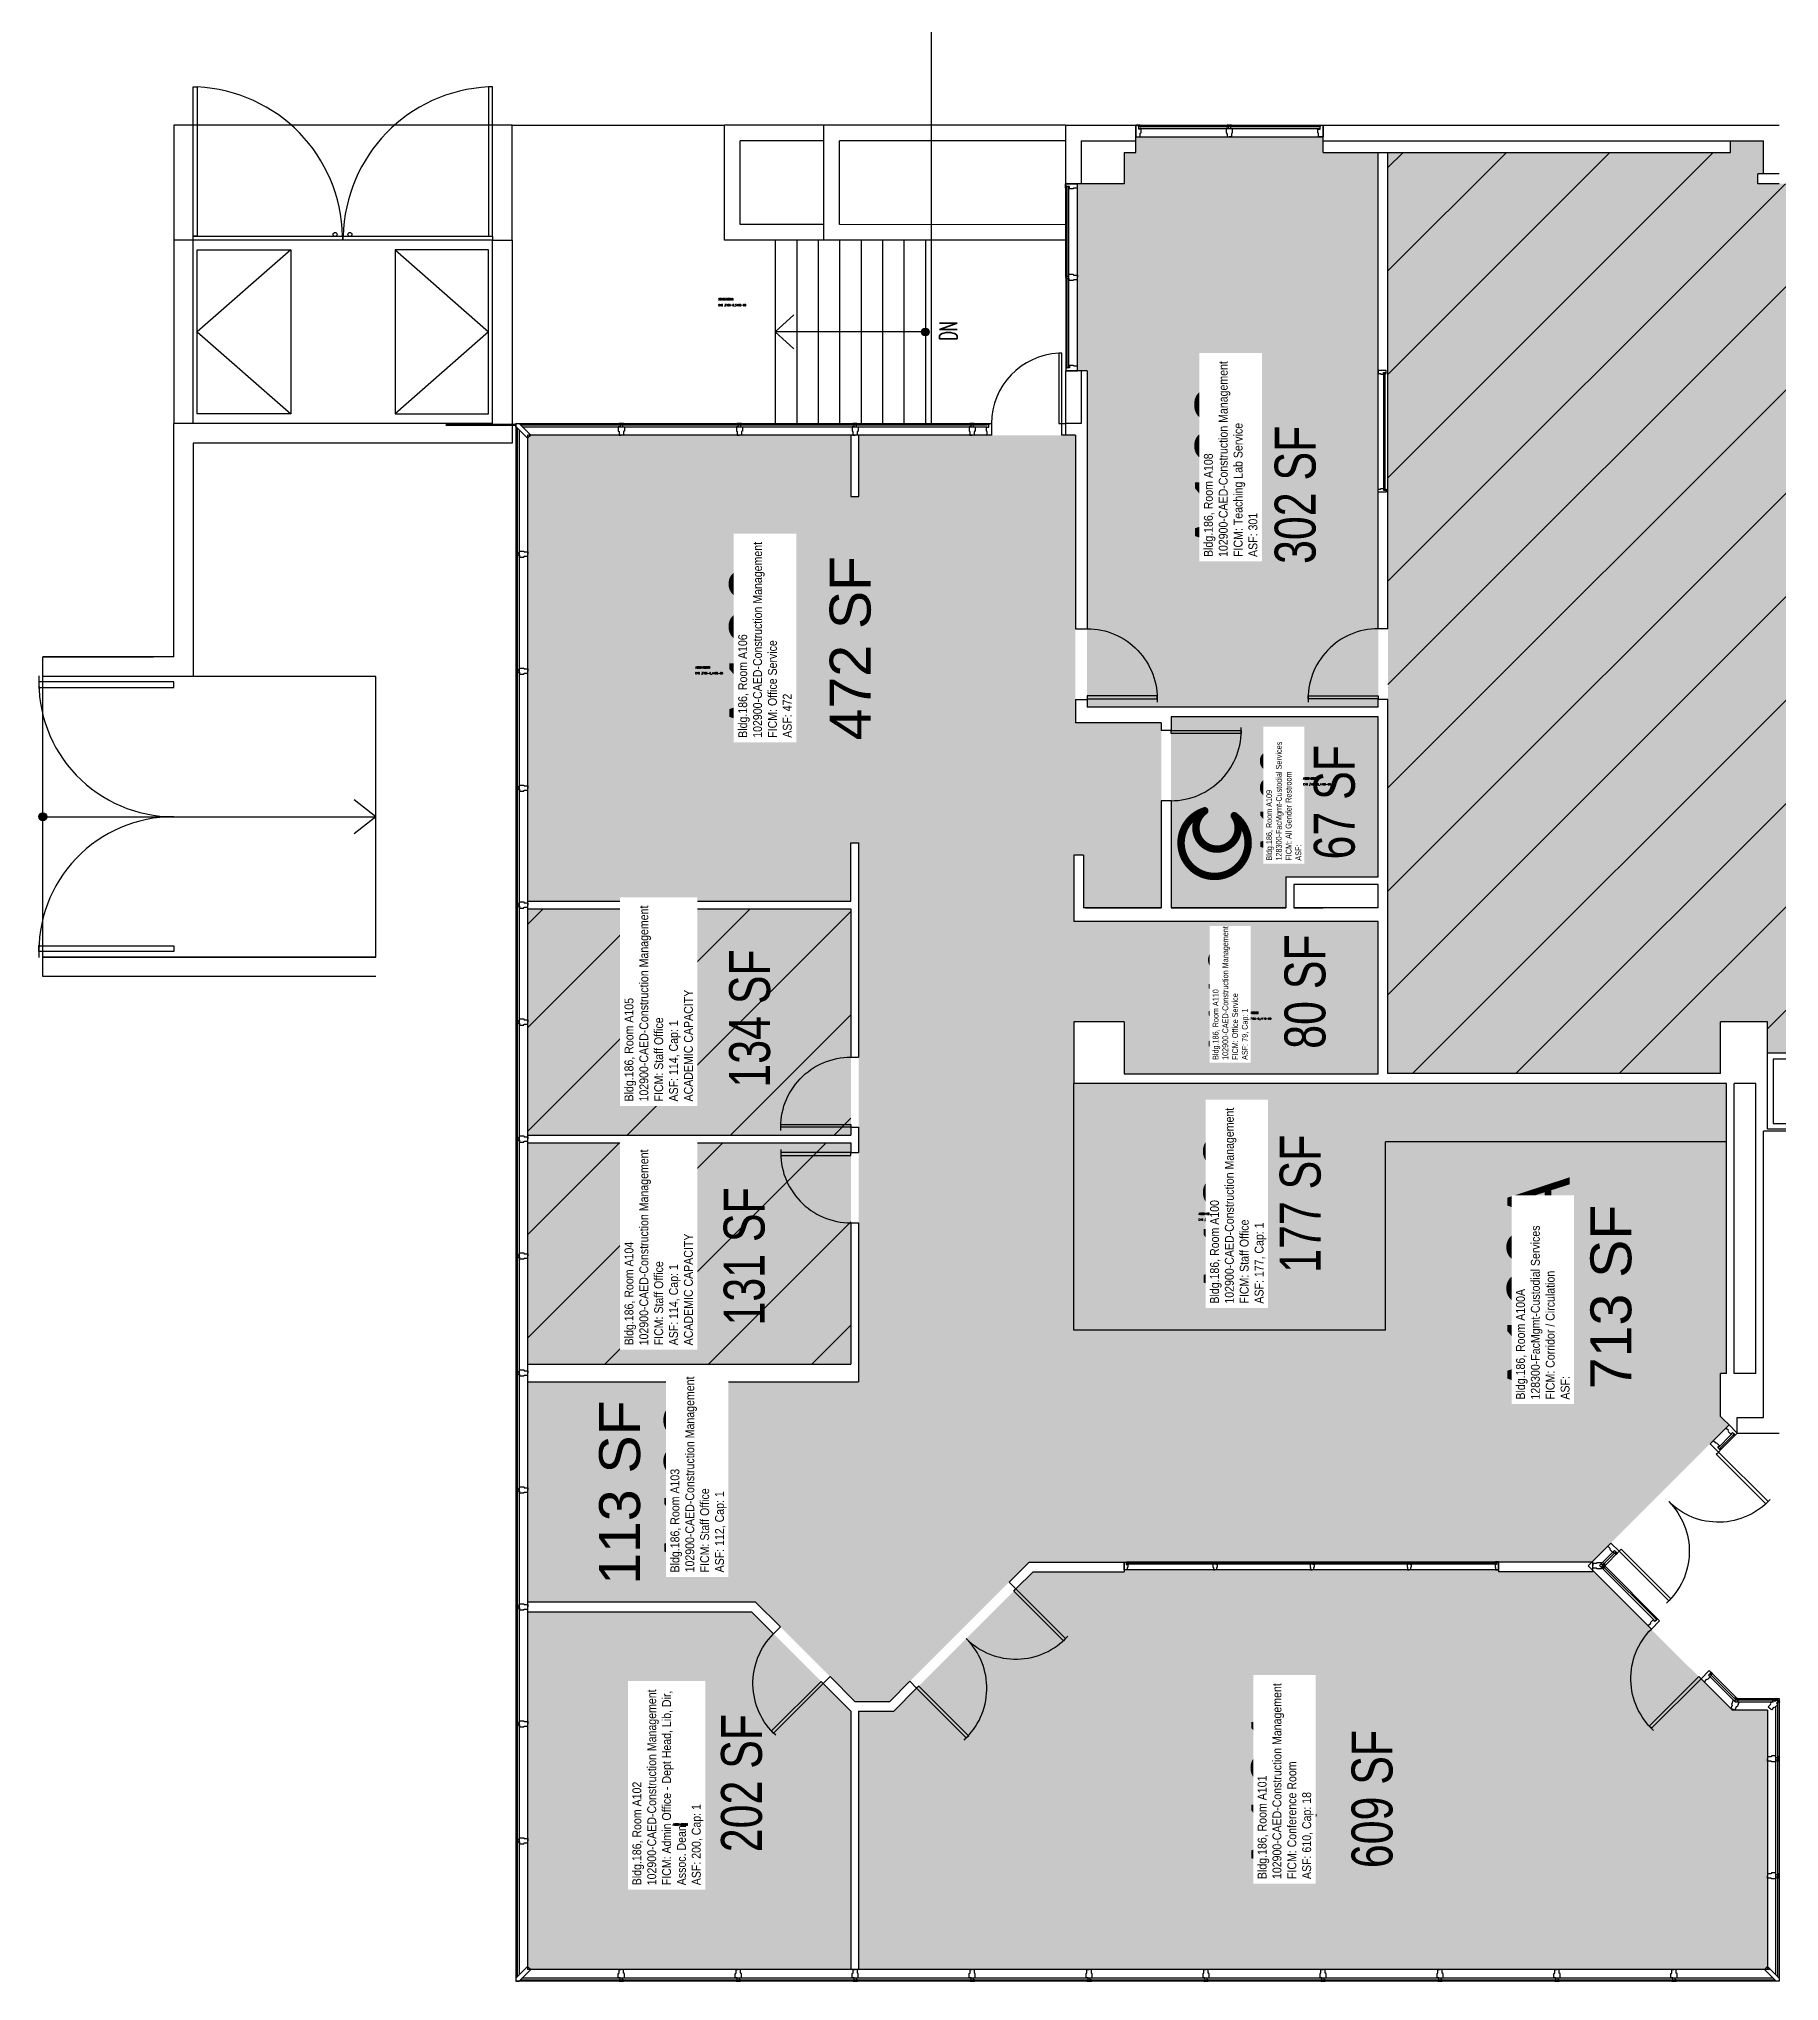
# Model space of a CAD drawing. Header units: inches. Extents: x -16 to 4862, y -243 to 5624.
# Drawn here: x 1022 to 1915, y 731 to 1727 of the extents above; entities that cross this region are included whole.
import ezdxf
from ezdxf.enums import TextEntityAlignment as Align

# ---------------------------------------------------------------- set-up
doc = ezdxf.new("R2010")
doc.units = ezdxf.units.IN
doc.header["$LTSCALE"] = 10
doc.header["$MEASUREMENT"] = 0
doc.layers.get('0').update_dxf_attribs({"linetype": 'CONTINUOUS'})
for name, color, linetype in [('A-DOOR', 2, 'CONTINUOUS'), ('A-FLOR', 3, 'CONTINUOUS'), ('A-GLAZ', 1, 'CONTINUOUS'), ('A-GLAZ-SILL', 2, 'CONTINUOUS'), ('A-IDEN-CNUM', 7, 'CONTINUOUS'), ('A-IDEN-ICON', 4, 'CONTINUOUS'), ('A-IDEN-RNUM', 7, 'CONTINUOUS'), ('A-IDEN-SNUM', 4, 'CONTINUOUS'), ('A-IDEN-VNUM', 4, 'CONTINUOUS'), ('A-WALL', 5, 'CONTINUOUS'), ('AREA-TEXT', 3, 'CONTINUOUS'), ('Rooms-Capacity', 4, 'CONTINUOUS'), ('Rooms-Category-Color', 7, 'CONTINUOUS'), ('Rooms-College-Color', 7, 'CONTINUOUS'), ('Rooms-Department-Color', 7, 'CONTINUOUS'), ('Rooms-Division-Color', 7, 'CONTINUOUS'), ('Rooms-Information', 7, 'CONTINUOUS')]:
    doc.layers.add(name, color=color, linetype=linetype)
doc.styles.add('AREA', font='arial.ttf', dxfattribs={"height": 21})
doc.styles.add('ROOMSNUMBER', font='TXT.SHX', dxfattribs={"height": 1})
doc.styles.add('ROOMVNUMBER', font='arial.ttf', dxfattribs={"width": 0.85, "height": 30})
doc.styles.add('SIMPLEX', font='simplex.shx', dxfattribs={"width": 0.6})

# ---------------------------------------------------------------- blocks, each defined once
blk = doc.blocks.new('30DRLH')
for p, q in [((0, 0), (36, 0)), ((0, -1.5), (0, 0)), ((36, 0), (36, -1.5)), ((36, -1.5), (0, -1.5))]:
    blk.add_line(p, q)
blk.add_arc((0, 0), 36, 270, 2.56698)
blk = doc.blocks.new('mullion')
for p, q in [((1313.96, 1526.44), (1313.96, 1524.19)), ((1314.4, 1528.12), (1314.4, 1527.44)), ((1316.65, 1528.12), (1314.4, 1528.12)), ((1316.65, 1527.44), (1314.4, 1527.44)), ((1314.94, 1527.44), (1314.94, 1526.44)), ((1316.11, 1527.44), (1316.11, 1526.44)), ((1316.65, 1528.12), (1316.65, 1527.44)), ((1317.09, 1526.44), (1317.09, 1524.19))]:
    blk.add_line(p, q)
for points in [[(1315.52, 1528.12), (1314.4, 1528.12), (1314.4, 1527.44), (1314.94, 1527.44), (1314.94, 1526.44), (1313.96, 1526.44)], [(1315.52, 1528.12), (1316.65, 1528.12), (1316.65, 1527.44), (1316.11, 1527.44), (1316.11, 1526.44), (1317.09, 1526.44)], [(1313.96, 1524.19), (1314.19, 1524.19), (1314.19, 1523.96), (1314.4, 1523.96), (1314.4, 1522.12), (1315.52, 1522.12)], [(1317.09, 1524.19), (1316.86, 1524.19), (1316.86, 1523.96), (1316.65, 1523.96), (1316.65, 1522.12), (1315.52, 1522.12)]]:
    blk.add_lwpolyline(points)
blk = doc.blocks.new('mullion end')
blk.add_lwpolyline([(1274.96, 1526.32), (1274.96, 1526.19), (1274.1, 1526.19), (1274.1, 1526.81), (1274.1, 1527.44), (1273.98, 1527.44), (1273.98, 1527.62), (1274.45, 1527.62), (1274.37, 1527.44), (1275, 1527.44), (1274.9, 1527.63), (1274.9, 1528.12), (1272.65, 1528.12), (1272.66, 1522.12), (1274.91, 1522.12), (1274.91, 1523.97), (1275.1, 1523.97), (1275.1, 1524.19), (1275.35, 1524.19), (1275.35, 1526.32), (1275.38, 1526.44), (1274.93, 1526.44)], close=True)
blk = doc.blocks.new('P30DR')
for p, q in [((0, 72), (36, 72)), ((0, 70.5), (0, 72)), ((36, 70.5), (0, 70.5)), ((36, 72), (36, 70.25)), ((36, 1.5), (0, 1.5)), ((0, 1.5), (0, 0)), ((0, 0), (36, 0)), ((36, 0), (36, 1.75))]:
    blk.add_line(p, q)
for centre, start, end in [((0, 72), 270, 2.56698), ((0, 0), 357.43302, 90)]:
    blk.add_arc(centre, 36, start, end)
blk = doc.blocks.new('30DRRH')
for p, q in [((36, 1.5), (0, 1.5)), ((0, 1.5), (0, 0)), ((0, 0), (36, 0)), ((36, 0), (36, 1.5))]:
    blk.add_line(p, q)
blk.add_arc((0, 0), 36, 357.43302, 90)
blk = doc.blocks.new('CPBATH')
at = {"color": 0, "linetype": 'ByBlock', "const_width": 0.0127}
for points in [[(0.0571, 0.0168, 0.861492), (-0.0551, 0, 1)], [(0.0571, 0.0168, 0.729002), (-0.0084, -0.0042, 1)], [(-0.0551, 0, 0.726902), (0.0487, -0.0337, 1)], [(-0.0084, -0.0042, 0.609468), (0.0487, -0.0337, 1)]]:
    blk.add_lwpolyline(points, format="xyb", dxfattribs=at)
at = {"color": 0, "linetype": 'ByBlock', "const_width": 0.00637}
for points in [[(0.0544, 0.0152, 1), (0.0599, 0.0184, 1)], [(0.0459, -0.0353, 1), (0.0515, -0.0321, 1)]]:
    blk.add_lwpolyline(points, format="xyb", close=True, dxfattribs=at)

msp = doc.modelspace()

# ---------------------------------------------------------------- hatches: boundary and pattern name
at = {"layer": 'A-FLOR'}
h = msp.add_hatch(color=256, dxfattribs=at)
edge = h.paths.add_edge_path()
edge.add_arc((1476.6, 1576.6), 2, 0, 360)
h = msp.add_hatch(color=256, dxfattribs=at)
edge = h.paths.add_edge_path()
edge.add_arc((1476.61, 1576.6), 2, 0, 360)
at = {"layer": 'A-WALL'}
h = msp.add_hatch(color=256, dxfattribs=at)
edge = h.paths.add_edge_path()
edge.add_arc((1023.89, 1327.91), 2, 0, 360)
at = {"layer": 'Rooms-Capacity'}
h = msp.add_hatch(dxfattribs=at)
h.set_pattern_fill('ANSI31', color=256, scale=300, style=0)
h.paths.add_polyline_path([(1713.93, 1668.62), (1889.6, 1668.62), (1889.6, 1674.62), (1906.62, 1674.62), (1906.62, 1657.62), (1903.6, 1657.62), (1903.6, 1652.65), (2123.62, 1652.62), (2123.62, 1671.62), (2294.47, 1671.62), (2294.47, 1674.62), (2311.62, 1674.62), (2311.62, 1657.63), (2308.62, 1657.63), (2308.62, 1577.62), (2289.63, 1577.62), (2289.63, 1520.76), (2288.61, 1520.76), (2288.61, 1420.75), (2289.61, 1420.75), (2289.63, 1374.62), (2277.62, 1374.62), (2277.62, 1290.62), (2305.62, 1290.62), (2305.62, 1222.63), (2289.6, 1222.63), (2289.6, 1206.63), (1908.6, 1206.63), (1908.6, 1222.63), (1884.6, 1222.63), (1884.6, 1196.13), (1713.93, 1196.13)])
h = msp.add_hatch(dxfattribs=at)
h.set_pattern_fill('ANSI31', color=256, scale=300, style=0)
h.paths.add_polyline_path([(1272.59, 1280.6), (1272.59, 1164.6), (1438.4, 1164.6), (1438.4, 1280.6)])
h = msp.add_hatch(dxfattribs=at)
h.set_pattern_fill('ANSI31', color=256, scale=300, style=0)
h.paths.add_polyline_path([(1272.59, 1160.6), (1438.4, 1160.6), (1438.4, 1047.1), (1272.59, 1047.1)])
at = {"layer": 'Rooms-Category-Color', "true_color": 0xe3f498}
for points in [[(1554.54, 1652.63), (1578.6, 1652.63), (1578.6, 1668.62), (1584.61, 1668.62), (1584.61, 1676.62), (1680.62, 1676.6), (1680.62, 1668.62), (1708.93, 1668.62), (1708.93, 1384.12), (1559.59, 1384.12), (1559.59, 1556.63), (1554.62, 1556.63)], [(1713.93, 1668.62), (1889.6, 1668.62), (1889.6, 1674.62), (1906.62, 1674.62), (1906.62, 1657.62), (1903.6, 1657.62), (1903.6, 1652.65), (2123.62, 1652.62), (2123.62, 1671.62), (2294.47, 1671.62), (2294.47, 1674.62), (2311.62, 1674.62), (2311.62, 1657.63), (2308.62, 1657.63), (2308.62, 1577.62), (2289.63, 1577.62), (2289.63, 1520.76), (2288.61, 1520.76), (2288.61, 1420.75), (2289.61, 1420.75), (2289.63, 1374.62), (2277.62, 1374.62), (2277.62, 1290.62), (2305.62, 1290.62), (2305.62, 1222.63), (2289.6, 1222.63), (2289.6, 1206.63), (1908.6, 1206.63), (1908.6, 1222.63), (1884.6, 1222.63), (1884.6, 1196.13), (1713.93, 1196.13)]]:
    msp.add_hatch(color=61, dxfattribs=at).paths.add_polyline_path(points)
at = {"layer": 'Rooms-Category-Color', "true_color": 0xfa9ba3}
for points in [[(1552.71, 1308.12), (1557.71, 1308.12), (1557.71, 1281.12), (1597.65, 1281.12), (1597.65, 1376.12), (1553.59, 1376.12), (1553.59, 1523.62), (1442.41, 1523.62), (1442.41, 1492.12), (1438.4, 1492.12), (1438.4, 1523.62), (1272.59, 1523.62), (1272.59, 1284.6), (1438.4, 1284.6), (1438.4, 1314.6), (1442.4, 1314.6)], [(1272.59, 1280.6), (1272.59, 1164.6), (1438.4, 1164.6), (1438.4, 1280.6)], [(1552.71, 1274.12), (1552.71, 1222.63), (1578.65, 1222.63), (1578.65, 1196.12), (1708.93, 1196.12), (1708.93, 1274.12)], [(1552.71, 1191.13), (1552.71, 1064.6), (1712.71, 1064.6), (1712.71, 1161.13), (1887.55, 1161.13), (1887.55, 1191.13)], [(1272.59, 1160.6), (1438.4, 1160.6), (1438.4, 1047.1), (1272.59, 1047.1)], [(1442.4, 1038.1), (1272.59, 1038.1), (1272.59, 925.1), (1389.5, 925.1)], [(1442.4, 869.13), (1460.4, 869.13), (1531.89, 940.62), (1578.64, 940.61), (1578.64, 941.62), (1770.64, 941.61), (1770.64, 940.68), (1819.09, 940.68), (1890.65, 869.64), (1908.6, 869.64), (1908.6, 736.62), (1442.4, 736.62)], [(1272.59, 920.1), (1387.43, 920.1), (1438.4, 869.13), (1438.4, 736.62), (1272.59, 736.62)]]:
    msp.add_hatch(color=241, dxfattribs=at).paths.add_polyline_path(points)
at = {"layer": 'Rooms-Category-Color', "true_color": 0xadadad}
for points in [[(1602.65, 1379.12), (1708.93, 1379.12), (1708.93, 1297.12), (1661.62, 1297.12), (1661.62, 1281.12), (1602.65, 1281.12)], [(1552.71, 1064.6), (1552.71, 1308.12), (1442.4, 1314.6), (1442.4, 1038.1), (1389.5, 925.1), (1440.47, 874.13), (1458.34, 874.13), (1529.82, 945.62), (1818.62, 945.68), (1888.88, 1015.97), (1884.6, 1020.25), (1884.6, 1042.38), (1887.61, 1042.38), (1887.61, 1161.13), (1712.71, 1161.13), (1712.71, 1064.6)]]:
    msp.add_hatch(color=253, dxfattribs=at).paths.add_polyline_path(points)
at = {"layer": 'Rooms-College-Color', "true_color": 0xadadad}
for points in [[(1554.54, 1652.63), (1578.6, 1652.63), (1578.6, 1668.62), (1584.61, 1668.62), (1584.61, 1676.62), (1680.62, 1676.6), (1680.62, 1668.62), (1708.93, 1668.62), (1708.93, 1384.12), (1559.59, 1384.12), (1559.59, 1556.63), (1554.62, 1556.63)], [(1602.65, 1379.12), (1708.93, 1379.12), (1708.93, 1297.12), (1661.62, 1297.12), (1661.62, 1281.12), (1602.65, 1281.12)], [(1552.71, 1064.6), (1552.71, 1308.12), (1442.4, 1314.6), (1442.4, 1038.1), (1389.5, 925.1), (1440.47, 874.13), (1458.34, 874.13), (1529.82, 945.62), (1818.62, 945.68), (1888.88, 1015.97), (1884.6, 1020.25), (1884.6, 1042.38), (1887.61, 1042.38), (1887.61, 1161.13), (1712.71, 1161.13), (1712.71, 1064.6)]]:
    msp.add_hatch(color=253, dxfattribs=at).paths.add_polyline_path(points)
at = {"layer": 'Rooms-College-Color', "true_color": 0xe3f498}
for points in [[(1713.93, 1668.62), (1889.6, 1668.62), (1889.6, 1674.62), (1906.62, 1674.62), (1906.62, 1657.62), (1903.6, 1657.62), (1903.6, 1652.65), (2123.62, 1652.62), (2123.62, 1671.62), (2294.47, 1671.62), (2294.47, 1674.62), (2311.62, 1674.62), (2311.62, 1657.63), (2308.62, 1657.63), (2308.62, 1577.62), (2289.63, 1577.62), (2289.63, 1520.76), (2288.61, 1520.76), (2288.61, 1420.75), (2289.61, 1420.75), (2289.63, 1374.62), (2277.62, 1374.62), (2277.62, 1290.62), (2305.62, 1290.62), (2305.62, 1222.63), (2289.6, 1222.63), (2289.6, 1206.63), (1908.6, 1206.63), (1908.6, 1222.63), (1884.6, 1222.63), (1884.6, 1196.13), (1713.93, 1196.13)], [(1552.71, 1308.12), (1557.71, 1308.12), (1557.71, 1281.12), (1597.65, 1281.12), (1597.65, 1376.12), (1553.59, 1376.12), (1553.59, 1523.62), (1442.41, 1523.62), (1442.41, 1492.12), (1438.4, 1492.12), (1438.4, 1523.62), (1272.59, 1523.62), (1272.59, 1284.6), (1438.4, 1284.6), (1438.4, 1314.6), (1442.4, 1314.6)], [(1272.59, 1280.6), (1272.59, 1164.6), (1438.4, 1164.6), (1438.4, 1280.6)], [(1552.71, 1274.12), (1552.71, 1222.63), (1578.65, 1222.63), (1578.65, 1196.12), (1708.93, 1196.12), (1708.93, 1274.12)], [(1552.71, 1191.13), (1552.71, 1064.6), (1712.71, 1064.6), (1712.71, 1161.13), (1887.55, 1161.13), (1887.55, 1191.13)], [(1272.59, 1160.6), (1438.4, 1160.6), (1438.4, 1047.1), (1272.59, 1047.1)], [(1442.4, 1038.1), (1272.59, 1038.1), (1272.59, 925.1), (1389.5, 925.1)], [(1442.4, 869.13), (1460.4, 869.13), (1531.89, 940.62), (1578.64, 940.61), (1578.64, 941.62), (1770.64, 941.61), (1770.64, 940.68), (1819.09, 940.68), (1890.65, 869.64), (1908.6, 869.64), (1908.6, 736.62), (1442.4, 736.62)], [(1272.59, 920.1), (1387.43, 920.1), (1438.4, 869.13), (1438.4, 736.62), (1272.59, 736.62)]]:
    msp.add_hatch(color=61, dxfattribs=at).paths.add_polyline_path(points)
at = {"layer": 'Rooms-Department-Color', "true_color": 0xe3f498}
for points in [[(1554.54, 1652.63), (1578.6, 1652.63), (1578.6, 1668.62), (1584.61, 1668.62), (1584.61, 1676.62), (1680.62, 1676.6), (1680.62, 1668.62), (1708.93, 1668.62), (1708.93, 1384.12), (1559.59, 1384.12), (1559.59, 1556.63), (1554.62, 1556.63)], [(1713.93, 1668.62), (1889.6, 1668.62), (1889.6, 1674.62), (1906.62, 1674.62), (1906.62, 1657.62), (1903.6, 1657.62), (1903.6, 1652.65), (2123.62, 1652.62), (2123.62, 1671.62), (2294.47, 1671.62), (2294.47, 1674.62), (2311.62, 1674.62), (2311.62, 1657.63), (2308.62, 1657.63), (2308.62, 1577.62), (2289.63, 1577.62), (2289.63, 1520.76), (2288.61, 1520.76), (2288.61, 1420.75), (2289.61, 1420.75), (2289.63, 1374.62), (2277.62, 1374.62), (2277.62, 1290.62), (2305.62, 1290.62), (2305.62, 1222.63), (2289.6, 1222.63), (2289.6, 1206.63), (1908.6, 1206.63), (1908.6, 1222.63), (1884.6, 1222.63), (1884.6, 1196.13), (1713.93, 1196.13)], [(1552.71, 1308.12), (1557.71, 1308.12), (1557.71, 1281.12), (1597.65, 1281.12), (1597.65, 1376.12), (1553.59, 1376.12), (1553.59, 1523.62), (1442.41, 1523.62), (1442.41, 1492.12), (1438.4, 1492.12), (1438.4, 1523.62), (1272.59, 1523.62), (1272.59, 1284.6), (1438.4, 1284.6), (1438.4, 1314.6), (1442.4, 1314.6)], [(1272.59, 1280.6), (1272.59, 1164.6), (1438.4, 1164.6), (1438.4, 1280.6)], [(1552.71, 1274.12), (1552.71, 1222.63), (1578.65, 1222.63), (1578.65, 1196.12), (1708.93, 1196.12), (1708.93, 1274.12)], [(1552.71, 1191.13), (1552.71, 1064.6), (1712.71, 1064.6), (1712.71, 1161.13), (1887.55, 1161.13), (1887.55, 1191.13)], [(1272.59, 1160.6), (1438.4, 1160.6), (1438.4, 1047.1), (1272.59, 1047.1)], [(1442.4, 1038.1), (1272.59, 1038.1), (1272.59, 925.1), (1389.5, 925.1)], [(1442.4, 869.13), (1460.4, 869.13), (1531.89, 940.62), (1578.64, 940.61), (1578.64, 941.62), (1770.64, 941.61), (1770.64, 940.68), (1819.09, 940.68), (1890.65, 869.64), (1908.6, 869.64), (1908.6, 736.62), (1442.4, 736.62)], [(1272.59, 920.1), (1387.43, 920.1), (1438.4, 869.13), (1438.4, 736.62), (1272.59, 736.62)]]:
    msp.add_hatch(color=61, dxfattribs=at).paths.add_polyline_path(points)
at = {"layer": 'Rooms-Department-Color', "true_color": 0xacacac}
for points in [[(1602.65, 1379.12), (1708.93, 1379.12), (1708.93, 1297.12), (1661.62, 1297.12), (1661.62, 1281.12), (1602.65, 1281.12)], [(1552.71, 1064.6), (1552.71, 1308.12), (1442.4, 1314.6), (1442.4, 1038.1), (1389.5, 925.1), (1440.47, 874.13), (1458.34, 874.13), (1529.82, 945.62), (1818.62, 945.68), (1888.88, 1015.97), (1884.6, 1020.25), (1884.6, 1042.38), (1887.61, 1042.38), (1887.61, 1161.13), (1712.71, 1161.13), (1712.71, 1064.6)]]:
    msp.add_hatch(color=253, dxfattribs=at).paths.add_polyline_path(points)
at = {"layer": 'Rooms-Division-Color', "true_color": 0xe3f498}
for points in [[(1554.54, 1652.63), (1578.6, 1652.63), (1578.6, 1668.62), (1584.61, 1668.62), (1584.61, 1676.62), (1680.62, 1676.6), (1680.62, 1668.62), (1708.93, 1668.62), (1708.93, 1384.12), (1559.59, 1384.12), (1559.59, 1556.63), (1554.62, 1556.63)], [(1713.93, 1668.62), (1889.6, 1668.62), (1889.6, 1674.62), (1906.62, 1674.62), (1906.62, 1657.62), (1903.6, 1657.62), (1903.6, 1652.65), (2123.62, 1652.62), (2123.62, 1671.62), (2294.47, 1671.62), (2294.47, 1674.62), (2311.62, 1674.62), (2311.62, 1657.63), (2308.62, 1657.63), (2308.62, 1577.62), (2289.63, 1577.62), (2289.63, 1520.76), (2288.61, 1520.76), (2288.61, 1420.75), (2289.61, 1420.75), (2289.63, 1374.62), (2277.62, 1374.62), (2277.62, 1290.62), (2305.62, 1290.62), (2305.62, 1222.63), (2289.6, 1222.63), (2289.6, 1206.63), (1908.6, 1206.63), (1908.6, 1222.63), (1884.6, 1222.63), (1884.6, 1196.13), (1713.93, 1196.13)], [(1552.71, 1308.12), (1557.71, 1308.12), (1557.71, 1281.12), (1597.65, 1281.12), (1597.65, 1376.12), (1553.59, 1376.12), (1553.59, 1523.62), (1442.41, 1523.62), (1442.41, 1492.12), (1438.4, 1492.12), (1438.4, 1523.62), (1272.59, 1523.62), (1272.59, 1284.6), (1438.4, 1284.6), (1438.4, 1314.6), (1442.4, 1314.6)], [(1272.59, 1280.6), (1272.59, 1164.6), (1438.4, 1164.6), (1438.4, 1280.6)], [(1552.71, 1274.12), (1552.71, 1222.63), (1578.65, 1222.63), (1578.65, 1196.12), (1708.93, 1196.12), (1708.93, 1274.12)], [(1552.71, 1191.13), (1552.71, 1064.6), (1712.71, 1064.6), (1712.71, 1161.13), (1887.55, 1161.13), (1887.55, 1191.13)], [(1272.59, 1160.6), (1438.4, 1160.6), (1438.4, 1047.1), (1272.59, 1047.1)], [(1442.4, 1038.1), (1272.59, 1038.1), (1272.59, 925.1), (1389.5, 925.1)], [(1442.4, 869.13), (1460.4, 869.13), (1531.89, 940.62), (1578.64, 940.61), (1578.64, 941.62), (1770.64, 941.61), (1770.64, 940.68), (1819.09, 940.68), (1890.65, 869.64), (1908.6, 869.64), (1908.6, 736.62), (1442.4, 736.62)], [(1272.59, 920.1), (1387.43, 920.1), (1438.4, 869.13), (1438.4, 736.62), (1272.59, 736.62)]]:
    msp.add_hatch(color=61, dxfattribs=at).paths.add_polyline_path(points)
at = {"layer": 'Rooms-Division-Color', "true_color": 0xadadad}
for points in [[(1602.65, 1379.12), (1708.93, 1379.12), (1708.93, 1297.12), (1661.62, 1297.12), (1661.62, 1281.12), (1602.65, 1281.12)], [(1552.71, 1064.6), (1552.71, 1308.12), (1442.4, 1314.6), (1442.4, 1038.1), (1389.5, 925.1), (1440.47, 874.13), (1458.34, 874.13), (1529.82, 945.62), (1818.62, 945.68), (1888.88, 1015.97), (1884.6, 1020.25), (1884.6, 1042.38), (1887.61, 1042.38), (1887.61, 1161.13), (1712.71, 1161.13), (1712.71, 1064.6)]]:
    msp.add_hatch(color=253, dxfattribs=at).paths.add_polyline_path(points)

# ---------------------------------------------------------------- linework, layer by layer
at = {"layer": 'A-DOOR'}
for p, q in [((1546.59, 1565.62), (1545.09, 1565.62)), ((1545.09, 1565.62), (1545.09, 1529.62)), ((1546.59, 1529.62), (1546.59, 1565.62)), ((1545.09, 1529.62), (1546.59, 1529.62)), ((1091.03, 1397.09), (1021.85, 1397.09)), ((1021.85, 1397.09), (1021.85, 1393.73)), ((1091.03, 1394.21), (1091.03, 1397.09)), ((1021.85, 1394.21), (1091.03, 1394.21)), ((1021.85, 1258.74), (1021.85, 1262.1)), ((1021.85, 1261.62), (1091.03, 1261.62)), ((1091.03, 1258.74), (1021.85, 1258.74)), ((1091.03, 1261.62), (1091.03, 1258.74))]:
    msp.add_line(p, q, dxfattribs=at)
for points in [[(1101.09, 1625.64), (1101.09, 1702.24), (1103.09, 1702.24), (1103.09, 1625.64)], [(1254.59, 1625.64), (1254.59, 1702.24), (1252.59, 1702.24), (1252.59, 1625.64)], [(1177.63, 1625.64), (1177.63, 1623.64), (1101.09, 1623.64), (1101.09, 1625.64)], [(1254.59, 1625.64), (1254.59, 1623.64), (1178.04, 1623.64), (1178.04, 1625.64)]]:
    msp.add_lwpolyline(points, close=True, dxfattribs=at)
for centre in [(1173.82, 1626.63), (1181.44, 1626.63)]:
    msp.add_circle(centre, 0.999, dxfattribs=at)
for centre, radius, start, end in [((1099.55, 1624.23), 78.09, 1.03332, 87.40743), ((1256.12, 1624.23), 78.09, 92.59257, 178.96668), ((1546.64, 1529.6), 36.06, 92.47534, 179.96241), ((1091.03, 1397.09), 69.18, 177.43302, 270), ((1091.03, 1258.74), 69.18, 90, 182.56698)]:
    msp.add_arc(centre, radius, start, end, dxfattribs=at)
at = {"layer": 'A-FLOR'}
for p, q in [((1479.6, 1751.63), (1479.6, 1529.62)), ((1264.59, 1682.65), (1373.61, 1682.65)), ((1399.61, 1623.6), (1399.61, 1529.6)), ((1410.61, 1623.6), (1410.61, 1529.6)), ((1421.61, 1623.6), (1421.61, 1529.6)), ((1432.61, 1623.6), (1432.61, 1529.6)), ((1443.61, 1623.6), (1443.61, 1529.6)), ((1454.61, 1623.6), (1454.61, 1529.6)), ((1465.61, 1623.61), (1465.61, 1529.6)), ((1476.61, 1623.61), (1476.61, 1529.6)), ((1399.61, 1576.6), (1409.11, 1585.3)), ((1476.61, 1576.6), (1399.61, 1576.6)), ((1399.61, 1576.6), (1409.11, 1567.9)), ((1887.55, 1161.13), (1712.71, 1161.13)), ((1712.71, 1064.6), (1712.71, 1161.13))]:
    msp.add_line(p, q, dxfattribs=at)
for points in [[(1264.59, 1623.64), (1264.59, 1682.65), (1091.09, 1682.65), (1091.09, 1623.64)], [(1151.1, 1618.63), (1103.1, 1576.63), (1151.1, 1534.63)], [(1204.59, 1618.63), (1252.59, 1576.63), (1204.59, 1534.63)], [(1712.71, 1064.6), (1552.71, 1064.6), (1552.71, 1191.13)]]:
    msp.add_lwpolyline(points, dxfattribs=at)
for points in [[(1103.1, 1534.63), (1103.1, 1618.63), (1151.1, 1618.63), (1151.1, 1534.63)], [(1252.59, 1534.63), (1252.59, 1618.63), (1204.59, 1618.63), (1204.59, 1534.63)]]:
    msp.add_lwpolyline(points, close=True, dxfattribs=at)
for centre in [(1476.6, 1576.6), (1476.61, 1576.6)]:
    msp.add_circle(centre, 2, dxfattribs=at)
at = {"layer": 'A-GLAZ'}
for p, q in [((1586.05, 1681.94), (1679.17, 1681.94)), ((1586.05, 1680.94), (1679.17, 1680.94)), ((1548.59, 1652.63), (1548.61, 1556.63)), ((1550.29, 1558.08), (1550.29, 1651.19)), ((1554.62, 1558.96), (1554.62, 1650.38)), ((1711.81, 1496.3), (1711.81, 1555.78)), ((1712.47, 1496.04), (1712.47, 1555.86)), ((1268.28, 1526.34), (1268.28, 733.91)), ((1269.86, 1527.94), (1508.14, 1527.94)), ((1888.89, 1015.95), (1879.21, 1006.26)), ((1890.02, 1011.02), (1883.26, 1004.26)), ((1891.53, 1010.14), (1885.02, 1003.63)), ((1828.29, 955.35), (1816.62, 943.68)), ((1829.22, 950.62), (1822.48, 943.88)), ((1832.52, 951.13), (1825.1, 943.68)), ((1769.14, 945.61), (1579.88, 945.61)), ((1769.68, 944.49), (1579.88, 944.49)), ((1770.64, 941.61), (1579.88, 941.61)), ((1849.06, 911.23), (1816.62, 943.68)), ((1850.19, 916.17), (1822.48, 943.88)), ((1853.31, 915.47), (1825.1, 943.68)), ((1893.13, 875.64), (1878.76, 890.02)), ((1890.65, 869.64), (1874.52, 885.77)), ((1891.99, 873.96), (1879.26, 886.69)), ((1908.6, 869.64), (1890.65, 869.64)), ((1891.99, 873.96), (1911.75, 873.95)), ((1893.13, 875.65), (1914.6, 875.65)), ((1908.6, 869.57), (1908.6, 736.62)), ((1912.92, 733.99), (1912.91, 871.68)), ((1914.6, 875.59), (1914.6, 730.62)), ((1914.6, 730.62), (1266.59, 730.62)), ((1269.86, 732.31), (1911.32, 732.31)), ((1909.64, 736.62), (1272.59, 736.62))]:
    msp.add_line(p, q, dxfattribs=at)
for points in [[(1266.64, 730.62), (1266.64, 730.62), (1266.64, 1529.62), (1266.64, 1529.62), (1509.64, 1529.62)], [(1509.59, 1523.62), (1272.59, 1523.62), (1272.59, 736.62)]]:
    msp.add_lwpolyline(points, dxfattribs=at)
at = {"layer": 'A-GLAZ-SILL'}
for p, q in [((1549.29, 1558.08), (1549.29, 1651.19)), ((1266.63, 1529.08), (1230.7, 1529.08)), ((1266.63, 1528.58), (1230.7, 1528.58)), ((1266.63, 1528.58), (1230.7, 1528.58)), ((1267.28, 1527.34), (1267.28, 732.9)), ((1268.86, 1528.94), (1508.14, 1528.94)), ((1891.61, 1011.19), (1884.6, 1004.18)), ((1830.81, 950.8), (1823.89, 943.88)), ((1769.76, 945.16), (1579.88, 945.16)), ((1851.78, 915.99), (1823.89, 943.88)), ((1892.41, 874.96), (1879.08, 888.28)), ((1892.41, 874.96), (1913.78, 874.95)), ((1913.92, 732.99), (1913.91, 873.72)), ((1268.86, 731.31), (1912.32, 731.31))]:
    msp.add_line(p, q, dxfattribs=at)
at = {"layer": 'A-WALL'}
for p, q in [((1373.61, 1623.64), (1373.61, 1682.65)), ((1548.59, 1682.62), (1373.61, 1682.65)), ((1424.62, 1674.64), (1381.61, 1674.65)), ((1381.61, 1631.64), (1381.61, 1674.65)), ((1424.62, 1623.63), (1424.62, 1682.64)), ((1548.58, 1674.62), (1432.62, 1674.64)), ((1432.62, 1631.63), (1432.62, 1674.64)), ((1548.59, 1682.62), (1584.61, 1682.62)), ((1548.59, 1682.62), (1548.59, 1652.63)), ((1556.59, 1674.62), (1584.61, 1674.62)), ((1556.59, 1674.62), (1556.6, 1652.63)), ((1584.61, 1682.62), (1680.62, 1682.62)), ((1584.61, 1668.62), (1584.61, 1682.62)), ((1584.61, 1676.62), (1680.62, 1676.62)), ((1680.62, 1668.62), (1680.62, 1682.62)), ((1680.62, 1682.62), (1914.62, 1682.62)), ((1680.62, 1674.62), (1906.62, 1674.62)), ((1889.6, 1668.62), (1889.6, 1674.62)), ((1906.62, 1657.62), (1906.62, 1674.62)), ((1578.6, 1668.62), (1584.61, 1668.62)), ((1578.6, 1668.62), (1578.6, 1652.63)), ((1680.62, 1668.62), (1889.6, 1668.62)), ((1713.93, 1424.35), (1713.93, 1668.62)), ((1914.62, 1657.62), (1903.6, 1657.62)), ((1903.6, 1652.65), (1903.6, 1657.62)), ((1556.6, 1652.63), (1548.59, 1652.63)), ((1578.6, 1652.63), (1556.6, 1652.63)), ((1914.62, 1652.65), (1903.6, 1652.65)), ((1424.62, 1631.63), (1381.61, 1631.64)), ((1548.59, 1631.61), (1432.62, 1631.63)), ((1101.09, 1623.64), (1091.09, 1623.64)), ((1091.09, 1623.64), (1091.09, 1529.62)), ((1101.09, 1529.62), (1101.09, 1623.64)), ((1254.59, 1529.62), (1254.59, 1623.64)), ((1254.59, 1623.64), (1264.59, 1623.64)), ((1264.59, 1623.64), (1264.59, 1519.62)), ((1548.59, 1623.61), (1373.61, 1623.64)), ((1548.59, 1556.71), (1548.59, 1529.62)), ((1559.59, 1556.63), (1548.59, 1556.63)), ((1556.59, 1556.63), (1556.59, 1529.62)), ((1559.59, 1556.63), (1559.59, 1424.35)), ((1254.59, 1529.62), (1091.09, 1529.62)), ((1091.09, 1409.91), (1091.09, 1529.62)), ((1546.59, 1523.62), (1546.59, 1529.62)), ((1546.59, 1529.62), (1548.59, 1529.62)), ((1556.59, 1529.62), (1548.59, 1529.62)), ((1548.59, 1529.62), (1548.59, 1523.62)), ((1264.59, 1519.62), (1101.09, 1519.62)), ((1101.09, 1519.62), (1101.09, 1399.91)), ((1393.17, 1523.62), (1296.65, 1523.62)), ((1548.59, 1523.62), (1546.59, 1523.62)), ((1553.59, 1523.62), (1548.59, 1523.62)), ((1553.59, 1523.62), (1553.59, 1424.35)), ((1553.59, 1424.35), (1559.59, 1424.35)), ((1713.93, 1424.35), (1708.93, 1424.35)), ((1023.89, 1409.91), (1080.64, 1409.91)), ((1091.09, 1409.91), (1023.89, 1409.91)), ((1080.64, 1399.91), (1023.89, 1399.91)), ((1023.89, 1255.91), (1023.89, 1399.91)), ((1101.09, 1399.91), (1023.89, 1399.91)), ((1194.65, 1399.91), (1101.09, 1399.91)), ((1194.65, 1255.91), (1194.65, 1399.91)), ((1553.59, 1388.12), (1559.59, 1388.12)), ((1553.59, 1388.12), (1553.59, 1376.12)), ((1559.59, 1388.12), (1559.59, 1384.12)), ((1713.93, 1388.12), (1708.93, 1388.12)), ((1713.93, 1196.13), (1713.93, 1388.12)), ((1597.65, 1376.12), (1553.59, 1376.12)), ((1708.93, 1384.12), (1559.59, 1384.12)), ((1597.65, 1376.12), (1597.65, 1372.12)), ((1602.65, 1379.12), (1602.65, 1372.12)), ((1708.93, 1379.12), (1602.65, 1379.12)), ((1708.93, 1297.12), (1708.93, 1379.12)), ((1602.65, 1372.12), (1597.65, 1372.12)), ((1194.65, 1327.91), (1183.65, 1336.61)), ((1602.65, 1336.12), (1597.65, 1336.12)), ((1597.65, 1336.12), (1597.65, 1281.12)), ((1602.65, 1336.12), (1602.65, 1281.12)), ((1023.89, 1327.91), (1194.65, 1327.91)), ((1194.65, 1327.91), (1183.65, 1319.21)), ((1438.4, 1284.6), (1438.4, 1314.6)), ((1438.4, 1314.6), (1442.4, 1314.6)), ((1442.4, 1314.6), (1442.4, 1204.6)), ((1552.71, 1308.12), (1552.71, 1274.12)), ((1557.71, 1308.12), (1552.71, 1308.12)), ((1557.71, 1308.12), (1557.71, 1281.12)), ((1661.62, 1297.12), (1661.62, 1281.12)), ((1661.62, 1297.12), (1708.93, 1297.12)), ((1708.93, 1293.12), (1665.62, 1293.12)), ((1665.62, 1293.12), (1665.62, 1281.12)), ((1708.93, 1281.12), (1708.93, 1293.12)), ((1272.59, 1284.6), (1438.4, 1284.6)), ((1272.59, 1280.6), (1438.4, 1280.6)), ((1438.4, 1280.6), (1438.4, 1204.6)), ((1597.65, 1281.12), (1557.71, 1281.12)), ((1558.7, 1281.12), (1597.65, 1281.12)), ((1661.62, 1281.12), (1602.65, 1281.12)), ((1602.65, 1281.12), (1661.62, 1281.12)), ((1708.93, 1281.12), (1665.62, 1281.12)), ((1665.62, 1281.12), (1680.66, 1281.12)), ((1708.93, 1274.12), (1552.71, 1274.12)), ((1708.93, 1196.12), (1708.93, 1274.12)), ((1194.65, 1255.91), (1023.89, 1255.91)), ((1023.89, 1255.91), (1194.65, 1255.91)), ((1023.89, 1255.91), (1194.65, 1255.91)), ((1194.65, 1255.91), (1023.89, 1255.91)), ((1023.89, 1245.91), (1023.89, 1255.91)), ((1184.65, 1245.91), (1023.89, 1245.91)), ((1194.65, 1245.91), (1023.89, 1245.91)), ((1552.71, 1222.63), (1552.71, 1191.13)), ((1578.65, 1222.63), (1552.71, 1222.63)), ((1578.65, 1222.63), (1578.65, 1196.12)), ((1884.6, 1196.13), (1884.6, 1222.63)), ((1908.6, 1222.63), (1884.6, 1222.63)), ((1908.6, 1167.63), (1908.6, 1222.63)), ((2289.6, 1206.63), (1908.6, 1206.63)), ((1438.4, 1204.6), (1442.4, 1204.6)), ((1578.65, 1196.12), (1708.93, 1196.12)), ((1884.6, 1196.13), (1713.93, 1196.13)), ((1712.67, 1191.13), (1552.71, 1191.13)), ((1887.61, 1191.13), (1712.67, 1191.13)), ((1887.61, 1042.38), (1887.61, 1191.13)), ((1902.64, 1191.13), (1891.61, 1191.13)), ((1891.61, 1042.38), (1891.61, 1191.13)), ((1902.64, 1042.38), (1902.64, 1191.13)), ((1438.4, 1168.6), (1438.4, 1164.6)), ((1438.4, 1168.6), (1442.4, 1168.6)), ((1438.4, 1168.6), (1438.4, 1164.6)), ((1442.4, 1168.6), (1442.4, 1155.6)), ((2145.14, 1166.63), (1906.64, 1166.63)), ((1906.64, 1019.71), (1906.64, 1166.63)), ((2144.14, 1167.63), (1908.6, 1167.63)), ((1272.59, 1164.6), (1438.4, 1164.6)), ((1272.59, 1160.6), (1438.4, 1160.6)), ((1438.4, 1160.6), (1438.4, 1155.6)), ((1438.4, 1155.6), (1442.4, 1155.6)), ((1438.4, 1119.6), (1438.4, 1047.1)), ((1438.4, 1119.6), (1442.4, 1119.6)), ((1442.4, 1119.6), (1442.4, 1038.1)), ((1266.64, 730.62), (1266.64, 1071.37)), ((1272.59, 1048.12), (1272.59, 736.62)), ((1272.59, 1047.1), (1438.4, 1047.1)), ((1272.59, 1038.1), (1442.4, 1038.1)), ((1884.6, 1020.19), (1884.6, 1042.38)), ((1887.61, 1042.38), (1884.6, 1042.38)), ((1902.64, 1042.38), (1891.61, 1042.38)), ((1890.13, 1014.71), (1884.6, 1020.25)), ((1893.13, 1019.71), (1906.64, 1019.71)), ((1893.13, 1011.65), (1893.13, 1019.71)), ((1888.89, 1015.95), (1893.13, 1011.71)), ((1893.13, 1011.65), (1914.64, 1011.65)), ((1519.53, 935.33), (1529.82, 945.62)), ((1523.07, 931.79), (1531.89, 940.62)), ((1529.82, 945.62), (1578.64, 945.61)), ((1531.89, 940.62), (1578.64, 940.61)), ((1578.64, 945.61), (1578.64, 940.61)), ((1770.64, 945.68), (1819.09, 945.68)), ((1770.64, 945.68), (1770.64, 940.68)), ((1770.64, 940.68), (1819.09, 940.68)), ((1819.09, 940.68), (1819.09, 945.68)), ((1819.09, 940.68), (1819.35, 940.94)), ((1523.07, 931.79), (1519.53, 935.33)), ((1389.5, 925.1), (1272.59, 925.1)), ((1272.59, 920.1), (1387.43, 920.1)), ((1398.72, 908.81), (1387.43, 920.1)), ((1402.26, 912.35), (1389.5, 925.1)), ((1402.26, 912.35), (1398.72, 908.81)), ((1849.06, 911.23), (1853.31, 915.47)), ((1427.72, 886.89), (1424.18, 883.35)), ((1440.47, 874.13), (1427.72, 886.89)), ((1874.52, 885.77), (1878.76, 890.02)), ((1877.35, 888.6), (1877.35, 888.6)), ((1878.06, 889.31), (1878.05, 889.31)), ((1438.4, 869.13), (1424.18, 883.35)), ((1458.34, 874.13), (1468.62, 884.42)), ((1460.41, 869.13), (1472.16, 880.88)), ((1472.16, 880.88), (1468.62, 884.42)), ((1438.4, 869.13), (1438.4, 736.62)), ((1440.47, 874.13), (1458.34, 874.13)), ((1442.4, 869.13), (1442.4, 736.62)), ((1442.4, 869.13), (1460.4, 869.13)), ((1911.4, 730.62), (1266.59, 730.62))]:
    msp.add_line(p, q, dxfattribs=at)
for points in [[(1708.93, 1424.35), (1708.93, 1668.62)], [(1266.59, 1528.03), (1266.59, 1529.62), (1268.18, 1529.62), (1274.18, 1523.62), (1272.59, 1522.03), (1266.59, 1528.03)], [(1088.71, 1399.91), (1023.89, 1399.91), (1023.89, 1409.91), (1080.64, 1409.91)], [(1708.93, 1384.12), (1708.93, 1388.12)], [(1266.59, 732.21), (1266.59, 730.62), (1268.18, 730.62), (1274.18, 736.62), (1272.59, 738.21), (1266.59, 732.21)], [(1914.6, 732.21), (1914.6, 730.62), (1913.01, 730.62), (1907.01, 736.62), (1908.6, 738.21), (1914.6, 732.21)]]:
    msp.add_lwpolyline(points, dxfattribs=at)
for points in [[(1438.4, 1492.12), (1442.41, 1492.12), (1442.41, 1523.62), (1438.4, 1523.62)], [(2141.14, 1203.63), (1911.6, 1203.63), (1911.6, 1170.63), (2141.14, 1170.63)], [(1883.43, 1002.04), (1885.02, 1003.63), (1884.66, 1003.99), (1884.6, 1004.18), (1884.16, 1003.74), (1884.34, 1003.66), (1884.01, 1003.33), (1883.88, 1003.46), (1883.97, 1003.55), (1883.08, 1004.43), (1883.69, 1005.04), (1883.77, 1004.95), (1883.84, 1004.84), (1884.16, 1005.16), (1884.05, 1005.23), (1882.55, 1006.73), (1882.37, 1006.55), (1882.22, 1006.71), (1882.08, 1006.57), (1880.8, 1007.86), (1879.21, 1006.26)], [(1893.12, 1011.73), (1891.53, 1010.14), (1891.17, 1010.49), (1890.97, 1010.56), (1891.42, 1011), (1891.49, 1010.82), (1891.83, 1011.15), (1891.7, 1011.28), (1891.61, 1011.19), (1890.72, 1012.08), (1890.12, 1011.47), (1890.21, 1011.38), (1890.32, 1011.32), (1890, 1010.99), (1889.93, 1011.1), (1888.43, 1012.61), (1888.6, 1012.78), (1888.44, 1012.94), (1888.58, 1013.08), (1887.3, 1014.36), (1888.89, 1015.95)], [(1832.52, 951.13), (1830.93, 949.54), (1830.57, 949.89), (1830.37, 949.96), (1830.82, 950.4), (1830.9, 950.22), (1831.23, 950.55), (1831.1, 950.68), (1831.01, 950.59), (1830.13, 951.48), (1829.52, 950.87), (1829.61, 950.78), (1829.72, 950.72), (1829.4, 950.39), (1829.33, 950.5), (1827.83, 952.01), (1828, 952.18), (1827.85, 952.34), (1827.98, 952.48), (1826.7, 953.76), (1828.29, 955.35)], [(1578.64, 945.62), (1580.15, 945.62), (1580.15, 945.28), (1580.21, 945.16), (1579.79, 945.16), (1579.84, 945.28), (1579.53, 945.28), (1579.53, 945.16), (1579.61, 945.16), (1579.61, 944.32), (1580.18, 944.32), (1580.18, 944.4), (1580.16, 944.49), (1580.47, 944.49), (1580.45, 944.4), (1580.45, 942.98), (1580.28, 942.98), (1580.28, 942.83), (1580.15, 942.83), (1580.15, 941.62), (1578.64, 941.62)], [(1770.64, 945.68), (1769.14, 945.68), (1769.14, 945.34), (1769.07, 945.22), (1769.49, 945.22), (1769.44, 945.34), (1769.76, 945.34), (1769.76, 945.22), (1769.68, 945.22), (1769.68, 944.38), (1769.1, 944.38), (1769.1, 944.46), (1769.12, 944.55), (1768.82, 944.55), (1768.84, 944.46), (1768.84, 943.04), (1769, 943.04), (1769, 942.89), (1769.14, 942.89), (1769.14, 941.68), (1770.64, 941.68)], [(1853.29, 915.45), (1851.7, 917.04), (1851.34, 916.69), (1851.14, 916.62), (1851.59, 916.18), (1851.67, 916.36), (1852, 916.03), (1851.87, 915.9), (1851.78, 915.99), (1850.9, 915.11), (1850.29, 915.71), (1850.38, 915.8), (1850.49, 915.87), (1850.17, 916.19), (1850.1, 916.08), (1848.6, 914.57), (1848.77, 914.4), (1848.62, 914.24), (1848.75, 914.1), (1847.47, 912.82), (1849.06, 911.23)], [(1878.76, 890.02), (1880.36, 888.43), (1880, 888.07), (1879.94, 887.87), (1879.49, 888.31), (1879.68, 888.39), (1879.35, 888.73), (1879.21, 888.6), (1879.3, 888.51), (1878.42, 887.62), (1879.02, 887.02), (1879.11, 887.11), (1879.18, 887.22), (1879.5, 886.9), (1879.39, 886.83), (1877.89, 885.32), (1877.71, 885.5), (1877.56, 885.34), (1877.42, 885.48), (1876.14, 884.2), (1874.54, 885.78)]]:
    msp.add_lwpolyline(points, close=True, dxfattribs=at)
msp.add_circle((1023.89, 1327.91), 2, dxfattribs=at)

# ---------------------------------------------------------------- block references
at = {"layer": 'A-DOOR', "xscale": -1}
for name, p, rotation in [('30DRLH', (1559.59, 1388.35), 180), ('P30DR', (1883.43, 1002.04), 135.0000000000002), ('30DRRH', (1424.18, 883.35), 45), ('30DRRH', (1874.52, 885.77), 45)]:
    msp.add_blockref(name, p, dxfattribs=dict(at, rotation=rotation))
at = {"layer": 'A-DOOR'}
for name, p, rotation in [('30DRLH', (1708.93, 1388.35), 179.9999999999999), ('30DRRH', (1438.4, 1155.6), 179.9999999999999), ('P30DR', (1472.16, 880.88), 314.9999999999999)]:
    msp.add_blockref(name, p, dxfattribs=dict(at, rotation=rotation))
msp.add_blockref('30DRLH', (1602.65, 1372.12), dxfattribs=at)
at = {"layer": 'A-DOOR', "xscale": -1}
msp.add_blockref('30DRRH', (1438.4, 1168.6), dxfattribs=at)
at = {"layer": 'A-IDEN-ICON', "xscale": 300, "yscale": 300, "zscale": 300, "rotation": 90}
msp.add_blockref('CPBATH', (1624.99, 1313.82), dxfattribs=at)
at = {"layer": 'A-WALL'}
for name, p in [('mullion end', (311.95, 154.5)), ('mullion', (316.96, 154.5)), ('mullion', (5.13, 1.5)), ('mullion', (65.7, 1.5)), ('mullion', (125.07, 1.5)), ('mullion', (185.07, 1.5))]:
    msp.add_blockref(name, p, dxfattribs=at)
at = {"layer": 'A-WALL', "xscale": -1}
for p in [(2953.27, 154.5), (2783.26, 1.5)]:
    msp.add_blockref('mullion end', p, dxfattribs=at)
for name, p, rotation in [('mullion end', (3076.67, 2925.29), 90), ('mullion', (296.97, -371.85), 270), ('mullion', (386.48, -470.92), 270), ('mullion', (386.48, -530.9), 270)]:
    msp.add_blockref(name, p, dxfattribs=dict(at, rotation=rotation))
at = {"layer": 'A-WALL'}
for name, p, rotation in [('mullion', (3076.72, 289.11), 90), ('mullion end', (3076.74, 284.06), 90), ('mullion', (2794.78, 147.1), 90), ('mullion', (2794.78, 87.1), 90), ('mullion', (2794.78, 27.1), 90), ('mullion', (2794.78, -32.9), 90), ('mullion', (2794.78, -92.9), 90), ('mullion', (2794.78, -152.9), 90), ('mullion', (2794.78, -212.9), 90), ('mullion', (2794.78, -272.9), 90), ('mullion', (2794.78, -332.9), 90), ('mullion', (2794.78, -392.9), 90), ('mullion', (92.96, -32.73), 337.4999999999999), ('mullion', (-96.7, 724.52), 314.9999999999999), ('mullion', (2794.78, -452.9), 90), ('mullion', (2794.78, -512.9), 90), ('mullion', (2636.18, 2258.75), 179.9999999999999), ('mullion', (2696.18, 2258.75), 179.9999999999999), ('mullion', (2756.18, 2258.75), 179.9999999999999), ('mullion', (2816.18, 2258.75), 179.9999999999999), ('mullion', (2876.18, 2258.75), 179.9999999999999), ('mullion', (2936.18, 2258.75), 179.9999999999999), ('mullion', (2996.18, 2258.75), 179.9999999999999), ('mullion', (3056.18, 2258.75), 179.9999999999999), ('mullion', (3116.18, 2258.75), 179.9999999999999), ('mullion', (3176.18, 2258.75), 179.9999999999999)]:
    msp.add_blockref(name, p, dxfattribs=dict(at, rotation=rotation))
at = {"layer": 'A-WALL', "rotation": 270}
for p, xscale, yscale, zscale in [((694.18, 2405.18), 0.6666666564613187, 0.6666666564613187, 0.6666666564613187), ((694.18, 646.04), -0.6666666552482551, 0.6666666552482551, 0.666666655248255)]:
    msp.add_blockref('mullion end', p, dxfattribs=dict(at, xscale=xscale, yscale=yscale, zscale=zscale))
at = {"layer": 'A-WALL', "yscale": 0.666719877787778}
for p, xscale, zscale in [((2502.28, -73.22), -0.666719877787778, 0.6667198777877779), ((797.9, -73.22), 0.666719877787778, 0.666719877787778), ((847.68, -73.22), 0.666719877787778, 0.666719877787778)]:
    msp.add_blockref('mullion', p, dxfattribs=dict(at, xscale=xscale, zscale=zscale))

# ---------------------------------------------------------------- texts
at = {"layer": 'A-FLOR', "insert": (1483.88, 1577.09), "char_height": 9, "width": 161.4612, "attachment_point": 2, "rotation": 90, "style": 'SIMPLEX'}
msp.add_mtext('DN', dxfattribs=at)
at = {"layer": 'A-IDEN-CNUM', "style": 'ROOMSNUMBER', "width": 0.85}
for s, p in [('CAD #186-0_S103-00', (1370.45, 1589.87)), ('CAD #186-0_A108-00', (1630.92, 1543.52)), ('CAD #186-0_A106-00', (1358.63, 1401.01)), ('CAD #186-0_A109-00', (1670.44, 1344.03)), ('CAD #186-0_A110-00', (1639.91, 1223.83)), ('CAD #186-0_A105-00', (1343.22, 1213.18)), ('CAD #186-0_A100-00', (1616.79, 1120.74)), ('CAD #186-0_A104-00', (1343.22, 1092.5)), ('CAD #186-0_A100-0A', (1778.62, 1052.7)), ('CAD #186-0_A103-00', (1344.5, 969.25)), ('CAD #186-0_A102-00', (1347.07, 807.48)), ('CAD #186-0_A101-00', (1663.03, 815.18))]:
    msp.add_text(s, height=1, rotation=360, dxfattribs=at).set_placement(p)
at = {"layer": 'A-IDEN-RNUM', "style": 'ROOMSNUMBER', "width": 0.85}
for s, p in [('S103-00', (1370.45, 1592.87)), ('A108-00', (1630.92, 1546.52)), ('A106-00', (1358.63, 1404.01)), ('A109-00', (1670.44, 1347.03)), ('A110-00', (1639.91, 1226.83)), ('A105-00', (1343.22, 1216.18)), ('A100-00', (1616.79, 1123.74)), ('A104-00', (1343.22, 1095.5)), ('A100-A0', (1778.62, 1055.7)), ('A103-00', (1344.5, 972.25)), ('A101-00', (1663.03, 818.18)), ('A102-00', (1347.07, 810.48))]:
    msp.add_text(s, height=1, rotation=360, dxfattribs=at).set_placement(p)
at = {"layer": 'A-IDEN-SNUM', "style": 'ROOMSNUMBER', "width": 0.85}
for s, p in [('1860S10300', (1370.45, 1592.87)), ('1860A10800', (1630.92, 1546.52)), ('1860A10600', (1358.63, 1404.01)), ('1860A10900', (1670.44, 1347.03)), ('1860A11000', (1639.91, 1226.83)), ('1860A10500', (1343.22, 1216.18)), ('1860A10000', (1616.79, 1123.74)), ('1860A10400', (1343.22, 1095.5)), ('1860A100A0', (1778.62, 1055.7)), ('1860A10300', (1344.5, 972.25)), ('1860A10100', (1663.03, 818.18)), ('1860A10200', (1347.07, 810.48))]:
    msp.add_text(s, height=1, rotation=360, dxfattribs=at).set_placement(p)
at = {"layer": 'A-IDEN-VNUM', "style": 'ROOMVNUMBER', "width": 0.85}
for s, height, p in [('A108', 32, (1631.01, 1505.51)), ('A106', 32, (1392.13, 1412.76)), ('A109', 21, (1659.02, 1334.51)), ('A105', 32, (1341.41, 1226.2)), ('A110', 21, (1632.4, 1232.28)), ('A100', 32, (1635.47, 1122.53)), ('A104', 32, (1341.41, 1101.11)), ('A100A', 32, (1791.13, 1086)), ('A103', 32, (1358.68, 984.65)), ('A101', 32, (1659.89, 827.33)), ('A102', 32, (1346.77, 824.17))]:
    msp.add_text(s, height=height, rotation=90, dxfattribs=at).set_placement(p, align=Align.MIDDLE_CENTER)
at = {"layer": 'AREA-TEXT', "style": 'AREA', "width": 0.75}
for s, p in [('302 SF', (1666.3, 1493.04)), ('67 SF', (1686.39, 1335.35)), ('80 SF', (1671.34, 1238.23)), ('134 SF', (1386.45, 1224.43)), ('177 SF', (1668.88, 1129.42)), ('131 SF', (1383.64, 1102.4)), ('202 SF', (1382.29, 832.22)), ('609 SF', (1705.74, 824.05))]:
    msp.add_text(s, height=21, rotation=90, dxfattribs=at).set_placement(p, align=Align.MIDDLE_CENTER)
at = {"layer": 'AREA-TEXT', "style": 'AREA'}
for s, p in [('472 SF', (1438.03, 1414.38)), ('713 SF', (1828.27, 1081.59)), ('113 SF', (1319.77, 981.21))]:
    msp.add_text(s, height=21, rotation=90, dxfattribs=at).set_placement(p, align=Align.MIDDLE_CENTER)

# ---------------------------------------------------------------- next in the draw order: texts
at = {"layer": 'Rooms-Information', "attachment_point": 7, "rotation": 90, "style": 'ROOMVNUMBER', "bg_fill": 3, "box_fill_scale": 1.5, "bg_fill_color": 256, "bg_fill_true_color": 13158600, "bg_fill_transparency": 0}
for s, insert, char_height, width in [('Bldg.186, Room A108^M^J102900-CAED-Construction Management^M^JFICM: Teaching Lab Service^M^JASF: 301', (1647.01, 1461.17), 4.5714, 102.4), ('Bldg.186, Room A106^M^J102900-CAED-Construction Management^M^JFICM: Office Service^M^JASF: 472', (1408.13, 1368.41), 4.5714, 102.4), ('Bldg.186, Room A109^M^J128300-FacMgmt-Custodial Services^M^JFICM: All Gender Restroom^M^JASF: ', (1669.52, 1305.41), 3, 67.2), ('Bldg.186, Room A105^M^J102900-CAED-Construction Management^M^JFICM: Staff Office^M^JASF: 114, Cap: 1^M^JACADEMIC CAPACITY', (1357.41, 1181.86), 4.57143, 102.4), ('Bldg.186, Room A110^M^J102900-CAED-Construction Management^M^JFICM: Office Service^M^JASF: 79, Cap: 1', (1642.9, 1203.18), 3, 67.2), ('Bldg.186, Room A100^M^J102900-CAED-Construction Management^M^JFICM: Staff Office^M^JASF: 177, Cap: 1', (1651.47, 1078.18), 4.5714, 102.4), ('Bldg.186, Room A104^M^J102900-CAED-Construction Management^M^JFICM: Staff Office^M^JASF: 114, Cap: 1^M^JACADEMIC CAPACITY', (1357.41, 1056.77), 4.57143, 102.4), ('Bldg.186, Room A100A^M^J128300-FacMgmt-Custodial Services^M^JFICM: Corridor / Circulation^M^JASF: ', (1807.13, 1028.95), 4.5714, 102.4), ('Bldg.186, Room A103^M^J102900-CAED-Construction Management^M^JFICM: Staff Office^M^JASF: 112, Cap: 1', (1374.68, 940.3), 4.5714, 102.4), ('Bldg.186, Room A101^M^J102900-CAED-Construction Management^M^JFICM: Conference Room^M^JASF: 610, Cap: 18', (1675.89, 782.99), 4.57143, 102.4), ('Bldg.186, Room A102^M^J102900-CAED-Construction Management^M^JFICM: Admin Office - Dept Head, Lib, Dir, Assoc. Dean^M^JASF: 200, Cap: 1', (1362.77, 779.82), 4.57143, 102.4)]:
    msp.add_mtext(s, dxfattribs=dict(at, insert=insert, char_height=char_height, width=width))

doc.saveas('drawing.dxf')
